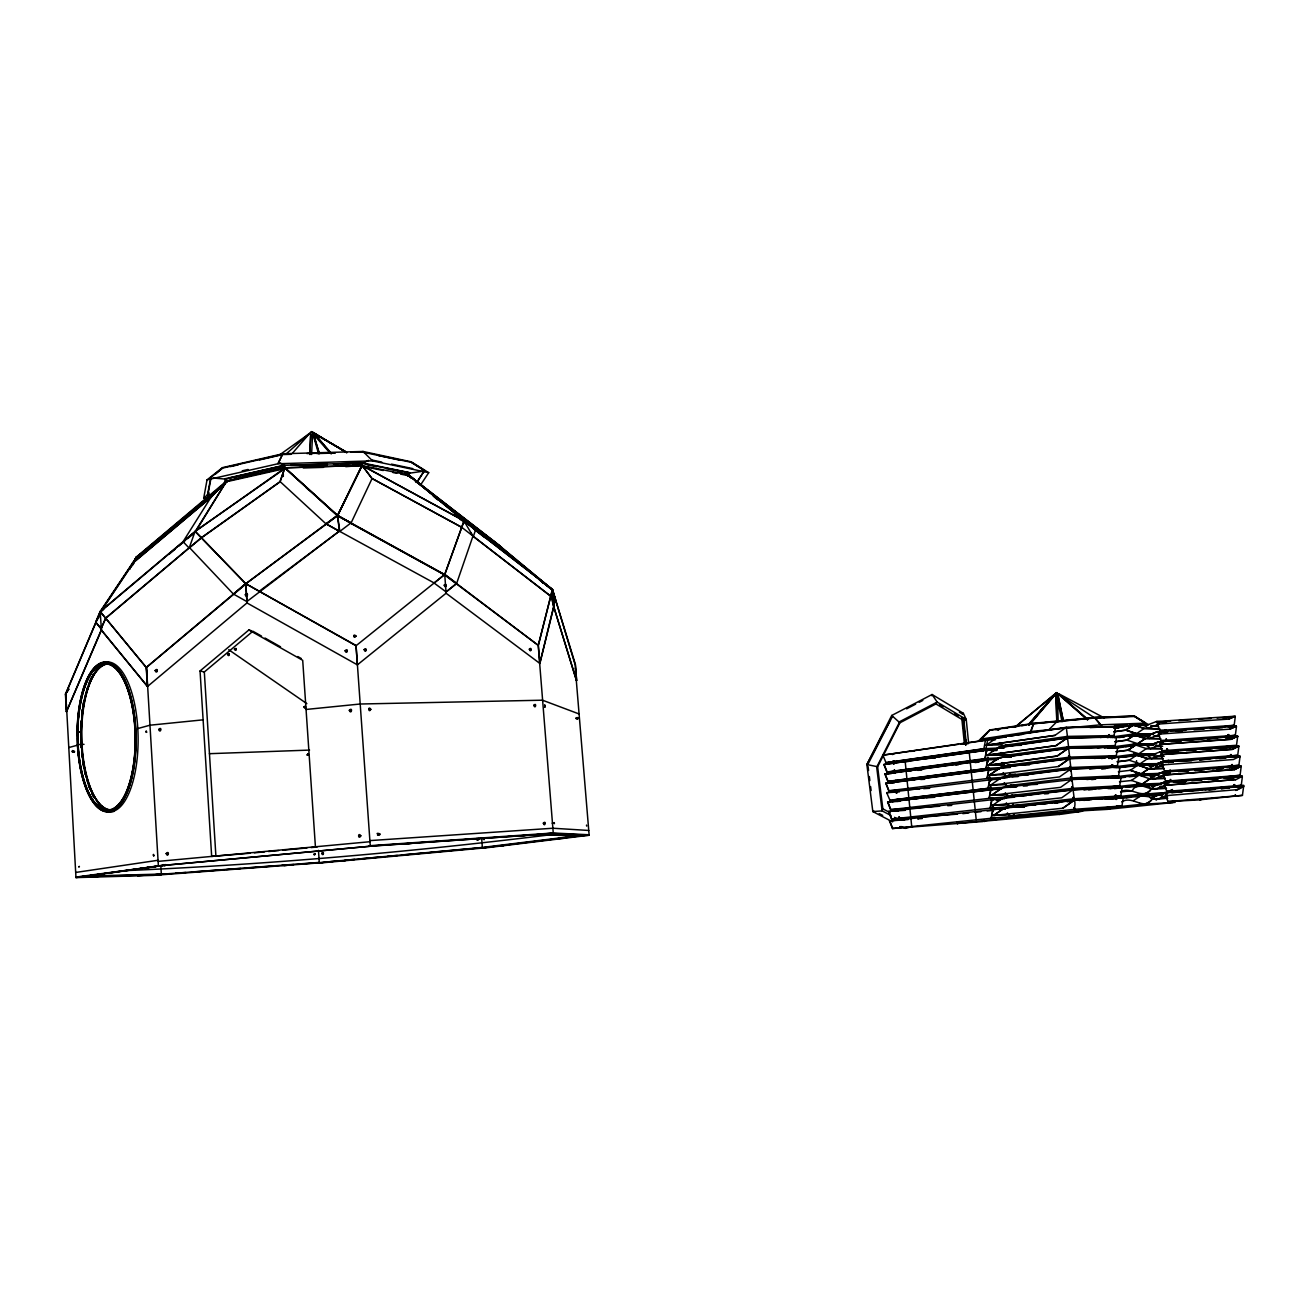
<?xml version="1.0" encoding="UTF-8"?>
<svg xmlns="http://www.w3.org/2000/svg" width="1309" height="1309" viewBox="0 0 1309 1309"><rect width="100%" height="100%" fill="white"/><g stroke="black" fill="none" stroke-linecap="round" stroke-linejoin="round"><path stroke-width="1.5" d="M189.085 548.029L201.488 537.819L280.077 481.843L284.969 467.82L337.46 515.501L351.074 522.978L372.034 478.619L362.02 465.431L285.018 467.804L361.955 465.415L337.477 515.942M363.068 451.949L350.894 452.276M101.268 625.964L101.497 630.005L66.432 711.801L101.235 630.022L147.524 686.489L246.992 602.925L245.765 583.569M529.834 649.329L530.832 650L530.21 648.92M259.231 591.259L339.555 530.979L246.845 601.584L233.378 594.024L189.609 547.735M1106.53 767.827L1136.474 764.096L1136.588 760.66M1159.463 723.975L1156.371 721.554L1235.221 716.203L1228.644 719.099L1159.463 723.975L1148.075 728.311L1145.064 725.873L1156.436 721.537L1166.548 721.913M1128.587 736.263L1150.038 736.067L1146.209 735.985L1149.237 738.489L1160.625 734.153L1157.516 731.682L1167.71 732.075L1157.516 731.666L1146.209 735.985L1157.581 731.666L1160.625 734.005L1229.822 729.146L1236.4 726.184L1229.822 729.146M1147.42 746.261L1158.743 741.81L1237.578 736.165L1231 739.372L1161.787 744.363L1150.398 748.683L1147.355 746.114L1158.678 741.81L1162.768 741.859M1159.905 751.955L1162.948 754.573L1232.194 749.435L1238.756 746.146L1159.872 751.955L1148.5 756.258M1239.934 756.307L1233.373 759.515L1164.11 764.783L1161.001 762.133L1173.191 762.165C1165.746 757.878 1131.614 773.881 1161.067 762.116L1239.934 756.307L1231.834 757.142M1170.377 772.408L1162.147 772.294L1241.128 766.174L1234.567 769.61L1165.288 775.026L1162.147 772.294C1134.265 783.715 1163.046 769.414 1170.279 772.114M1153.474 766.354L1149.662 766.403L1152.705 769.087L1164.126 764.636M309.791 454.239L310.708 433.819L309.938 454.567M311.607 454.518L312.556 434.081M368.991 709.134L369.809 710.018L369.433 708.954M1228.644 719.099L1235.205 716.35L1223.113 717.905M1231 739.372L1237.578 736.165L1227.482 737.638M1232.194 749.435L1238.756 746.146M586.497 825.079L586.694 826.11M1234.567 769.61L1241.128 766.321M1152.018 786.889L1163.374 782.618L1166.45 785.269L1235.761 779.559L1166.466 785.105L1154.98 789.409L1151.969 786.742L1163.308 782.471L1242.323 776.188L1224.046 778.25L1234.272 777.448M1233.323 787.314C1262.694 779.411 1219.039 798.425 1243.501 786.234L1164.519 792.665C1125.445 807.309 1179.147 785.809 1180.653 791.961M163.838 864.611L164.721 865.985L166.03 864.742M346.918 651.227L345.821 650.72L347.016 651.26M577.711 718.477C577.907 717.152 578.12 718.232 577.662 718.526M228.535 655.04L228.96 654.156L228.306 654.86M554.411 823.426C553.642 823.557 555.703 822.085 552.398 823.525M544.855 705.878L544.888 707.384L544.691 704.815L544.904 705.976M245.879 584.059L146.379 667.459L100.155 611.548L195.286 531.405L284.871 468.049L337.346 515.73L362.02 465.431M72.617 752.217C73.942 748.323 69.901 752.528 74.368 752.151M72.829 751.808L72.699 751.481M66.383 704.144L75.971 877.603L158.373 865.854L370.283 846.236L356.048 645.484L245.683 583.683L195.303 531.699L100.318 611.728L65.45 694.179L66.432 711.801L65.646 694.179L100.4 611.876L136.627 557.356L148.375 547.849M78.72 866.623C79.996 867.294 77.853 867.294 79.424 866.362M483.986 838.431L483.97 838.824M146.379 731.273C147.066 732.925 144.824 729.98 146.739 732.369M235.964 649.575L235.064 649.149L236.111 649.215M1210.301 728.573L1234.158 725.317L1235.271 716.808L1217.092 718.052M1221.412 737.131L1235.336 735.298L1236.449 726.79L1230.378 727.215M1225.502 737.638L1237.627 736.771L1236.514 745.279L1162.212 750.728L1159.479 744.085M1199.813 759.924L1237.709 755.277L1238.805 746.768L1220.61 748.11M1194.953 770.461L1238.887 765.29L1239.999 756.766L1233.929 757.224M1204.1 779.379L1240.065 775.304L1241.177 766.779L1229.036 767.728L1239.099 766.55M1233.258 786.218L1241.259 785.351L1242.356 776.81L1238.314 777.137M1165.272 794.939L1168.004 801.583L1198.373 799.946L1242.437 795.381L1243.55 786.84L1237.48 787.347M160.434 729.408C160.156 730.357 159.42 728.966 160.156 730.291M1113.943 731.813L1125.691 730.16L1133.398 724.957L1146.995 725.53L1133.332 724.957L1115.53 727.526M1150.055 735.445L1134.478 735.134L1126.82 740.207L1115.055 741.81M153.987 855.71C152.04 855.301 154.331 852.814 153.611 856.021M1113.877 731.682L1125.691 730.16L1133.332 724.957M1118.344 771.721L1130.24 770.297L1141.153 773.848L1148.795 768.792L1164.143 768.53M1125.691 730.16L1136.588 733.613L1125.707 730.046M1114.99 741.679L1126.771 740.06L1137.717 743.676L1145.408 738.44L1160.805 738.701L1145.359 738.587L1134.478 735.134L1114.663 737.736M1117.297 761.822L1129.094 760.333L1136.785 755.064L1154.293 755.031M1057.427 694.261L1058.163 721.635M1157.352 764.865L1137.865 765.111L1148.795 768.792L1164.192 768.383M1117.231 761.691L1129.029 760.202L1140.024 763.752M1119.473 781.751L1131.352 780.508L1139.026 775.206L1158.432 774.863L1138.994 775.173L1113.01 778.201M1028.694 724.875L1056.69 692.592L1087.566 719.95M1056.805 692.805L1087.615 719.606M1145.359 738.587L1137.717 743.676M1110.081 788.689L1140.172 785.285L1151.118 788.82L1166.417 788.378M1131.303 780.377L1142.282 784.075L1149.973 778.724L1165.321 778.299M1140.008 763.851L1147.698 758.566L1163.063 758.484M1120.602 791.798C1131.483 785.629 1142.822 800.993 1151.118 788.82L1166.45 788.231M539.324 579.871L552.382 589.819L553.756 606.885L539.881 663.467L446.107 593.255L444.716 574.422L434.097 583.029L446.124 591.946L456.628 583.454L446.124 591.946M1148.795 768.792L1137.897 765.143L1115.939 767.679M1121.715 801.861C1132.678 794.923 1143.87 811.416 1152.231 798.965L1167.595 798.163M1142.282 784.075L1149.957 778.757L1165.272 778.446M1105.058 799.079C1105.794 798.31 1174.042 790.341 1144.573 804.348M1165.501 733.007L1166.008 729.718M1169.673 773.39L1170.181 770.085M1171.899 792.829L1172.406 789.523M1007.423 812.889L1009.223 816.112L1056.298 812.856L1121.944 806L1123.367 797.394L1074.313 800.421L1004.707 807.898L993.547 815.474L1004.625 807.784L1074.28 800.094L1123.351 797.246L1074.296 800.257L1004.608 807.784L1012.25 807.391M1100.264 737.491L1114.074 735.56L1115.497 727.019M1097.417 747.979L1115.186 745.59L1116.626 737.049L1067.506 737.981L998.374 747.766L1004.33 747.619L998.26 747.504L987.231 755.162L1009.337 754.639M1094.553 758.451L1116.315 755.637L1117.739 747.079L1068.635 748.355L999.405 757.633L988.279 765.176L1004.379 764.734M1089.71 769.136L1117.444 765.683L1118.868 757.126M1098.742 778.119L1118.557 775.746L1119.997 767.172M1083.967 789.916L1119.686 785.825L1121.109 777.235M1079.091 800.47L1120.815 795.905L1122.206 787.004L1073.151 789.654L1003.561 797.705L992.5 805.395L1008.584 804.528M207.722 498.942L203.697 498.254L207.035 479.863L222.432 467.64L282.793 453.765L363.035 451.458L372.558 460.883L428.714 472.68L421.023 484.265M985.497 740.109L882.953 755.146L885.948 762.623L983.877 748.683L985.497 740.109L995.576 739.683M211.469 495.277L207.444 495.227L210.831 477.376L222.465 468.131L282.826 454.256L290.86 454.059M207.673 495.718L211.06 477.9M311.657 432.281L346.329 451.949M987.248 778.364L988.868 769.807L885.751 783.273L888.746 790.8L919.622 788.902M989.915 779.739L988.295 788.296L889.678 800.224L922.567 798.065M1001.5 789L990.684 789.687L989.064 798.228L1026.354 795.725M989.326 798.212L990.946 789.671M990.373 808.16L991.993 799.619M991.404 818.109L993.04 809.567M361.808 466.904L362.577 462.928L409.782 472.713L408.064 476.378M1030.101 724.204L1056.936 692.657M931.828 695.733L932.073 694.506L963.359 713.307L966.222 719.426L968.595 742.857M224.068 484.445L225.361 478.669L284.282 465.333L362.577 462.928M225.033 484.445L225.884 480.616M314.258 854.744C315.927 853.337 313.244 854.777 315.158 854.27M308.008 754.049C307.55 756.487 309.268 752.708 307.026 755.031M308.073 755.048L307.271 754.917M346.705 452.75L312.164 431.741M539.799 663.45L553.56 606.901L552.938 599.309M555.409 599.129L553.592 605.74L555.409 599.129L552.463 589.623L494.867 542.319L489.533 539.472M575.273 664.007L576.631 680.533L575.306 664.088L552.431 589.525L463.975 520.933L408.637 475.167L495.047 541.991L552.431 589.525L538.228 645.452L553.298 833.522L589.148 835.257L575.289 668.195M539.881 663.467L538.343 645.419L552.414 589.508L456.448 515.321M554.247 822.576L554.329 823.623M576.222 717.839C578.349 716.661 578.431 719.508 576.304 718.788M577.973 718.625L577.711 718.052M377.532 833.948L378.759 835.027L378.383 833.948M1159.676 728.818L1144.23 728.54L1133.365 724.99L1115.579 727.657M1137.93 765.111L1157.303 765.012M1139.059 775.173L1149.924 778.871M1143.428 794.203C1163.996 787.707 1135.476 780.884 1132.481 790.62L1120.651 791.929M304.49 706.876L305.406 706.991L304.621 707.433M165.294 864.562L164.459 865.151L165.441 864.644M166.881 853.501L167.519 854.482L167.601 853.353M337.575 515.73L362.282 465.431L463.975 520.933L472.958 536.15L456.661 583.356L444.831 574.422L356.015 645.762L245.617 583.585L233.46 594.057M351.074 522.978L337.477 515.37L326.023 523.764L339.751 531.47L351.09 522.847M461.782 527.347L372.28 478.636L461.701 527.298L550.631 596.2L553.789 605.723M227.046 481.532L136.48 557.209L100.106 611.565L95.672 622.151L101.071 628.778L105.751 618.257L201.341 537.704L280.011 481.663L284.707 467.853L226.735 480.91L195.434 531.814M282.548 475.02L283.431 474.496M348.178 521.833L444.553 574.913L538.343 645.419L444.684 574.553L464.041 520.769L408.719 474.987L362.2 465.628L464.106 520.786L444.7 574.782L337.477 515.811L245.667 583.912M1090.07 727.608L1148.566 724.695L1134.559 716.105L1094.799 717.414L1033.619 723.288L1029.938 733.351M981.488 739.012L1030.985 731.469L1033.668 723.73L1094.831 717.807L1134.592 716.498L1145.211 722.977L1134.625 716.498M882.855 808.864L882.119 810.893L872.825 811.564L866.869 764.538L891.724 715.467L932.073 694.506L937.179 702.066L966.222 719.426L963.98 720.67L935.951 703.931L899.888 722.813L877.635 766.747L882.855 808.864L890.087 812.66M444.684 574.553L337.46 515.501L245.765 583.716L146.297 667.443L147.312 686.489M101.071 628.778L105.604 618.143L189.298 547.653L195.139 531.241L285.002 468.475M129.607 569.039L136.365 557.045L226.588 480.976M129.804 569.137L132.062 563.835L211.191 497.125L226.833 481.074L284.658 467.853M133.322 564.13L136.381 557.029L134.942 561.185M408.719 474.987L475.691 529.785L408.752 475.003M372.558 460.883L277.999 463.746L282.793 453.765L277.999 463.746L207.035 479.863M987.019 733.285L981.455 738.783L989.686 730.373L1033.652 723.681L1094.864 718.036L1058.392 694.114M1094.864 718.036L1100.345 724.842L1145.097 723.173M877.635 766.747L866.869 764.538L889.515 721.668M892.46 716.432L867.818 764.489M132.111 565.603L136.447 557.258L141.487 553.74M132.307 565.668L136.365 557.061L143.057 552.349M307.713 754.998C308.319 752.888 306.47 755.522 308.499 754.344M424.492 470.52L417.031 482.268M146.248 732.353L146.183 731.256M314.144 433.148L346.803 452.587M407.655 476.116L409.782 472.713M226.735 480.91L195.286 531.405L183.08 541.681L211.174 496.913L226.702 480.927M314.078 433.426L331.226 453.83M312.295 431.823L318.545 453.65M68.902 689.188L65.45 694.195L68.706 689.09M415.853 481.614L416.818 482.35L424.525 470.536L411.321 462.306L362.937 452.21M935.951 703.931L937.179 702.066L899.774 721.619L876.686 767.205L882.119 810.893L890.938 815.491M96.784 620.384L98.993 617.063M131.227 566.143L100.597 611.957L103.722 609.339M133.502 562.739L136.905 557.65M378.039 834.16C374.063 832.262 385.141 834.242 377.532 835.126M424.525 470.536L411.157 462.273M516.499 560.432L495.031 542.024L489.713 539.112M400.652 474.103L408.392 475.691L411.582 478.161L408.752 475.232L502.181 547.898L414.871 480.599M465.022 522.258C464.613 521.882 464.597 522.291 465.3 522.88M464.793 522.127L465.906 523.011L464.76 522.471M475.56 529.916L473.433 536.363M492.331 541.37L491.513 540.339L492.789 541.353M494.933 542.417L489.615 539.259M542.957 583.11L542.564 582.8M292.267 453.454L309.464 433.541L280.044 454.583M1028.645 724.188L1055.087 694.032L1028.874 724.466M873.659 810.664L872.825 811.564L892.607 821.856M962.557 714.174L963.359 713.307M1048.754 729.768L1056.919 721.684L1062.941 721.472M476.967 838.333C474.872 840.689 480.19 840.869 478.292 838.382M203.697 498.254L209.309 493.035M286.835 453.307L311.526 431.561M146.232 549.78L227.112 481.597M131.914 563.688L211.322 497.06M169.106 554.247L175.341 548.995M178.449 546.377L184.684 541.124M187.792 538.506L192.456 534.563M250.314 853.206L211.665 856.43L200.048 670.961L248.89 629.956L251.557 630.807M215.92 856.397L204.319 671.992L252.899 631.233L261.522 636.092M1014.999 727.068L1056.772 692.641M1015.097 727.264L1056.396 692.739M246.91 602.893L357.39 664.857L446.091 593.222M544.38 822.952L544.2 824.065L544.789 823.197M215.38 474.153L222.399 468.164M314.864 854.662L313.882 854.548M156.916 670.977C156.622 669.046 155.28 671.992 157.064 670.503M350.141 710.329C350.73 710.852 351.27 710.231 350.19 710.885M322.848 854.008L322.979 853.059L322.603 853.844M359.893 835.567C358.715 836.287 359.991 836.124 359.533 835.338M477.687 839.707L477.965 838.987M1074.231 800.126L1062.859 808.226L1074.296 800.257C1076.603 805.264 1072.186 811.629 1075.393 809.224L1121.944 806M1114.074 735.56L1067.44 736.394L1066.279 727.329L1054.956 735.38L986.184 745.148L997.229 737.491L1066.344 727.297L1115.481 726.871L1066.377 727.608L997.294 737.605L1003.25 737.343M1117.722 746.915L1068.537 748.077L1057.116 755.997L988.295 765.176L999.405 757.633L1068.602 748.028L1117.706 746.768L1107.61 748.126M1118.851 756.962L1069.78 758.745L1000.469 767.663L989.342 775.223L1000.387 767.549L1069.731 758.418L1118.835 756.815L1108.723 758.107M1070.893 768.988L1059.456 776.924L990.389 785.269L1001.45 777.595L1070.877 768.825L1119.964 767.025L1113.877 767.614M1116.61 736.885L1067.489 737.818L1056.003 745.623L987.248 755.146L1056.003 745.623L1067.489 737.818L1116.593 736.738L1110.539 737.572M1007.537 794.563L991.437 795.332L1002.514 787.642L1072.038 779.559L1121.093 777.088L1110.948 778.135M988.377 765.29L1057.197 756.127L1068.602 748.028M1069.682 758.451L1058.326 766.518L1069.748 758.582M1016.471 786.905L1002.563 787.609L991.453 795.316L1060.585 787.347L1071.956 779.264L1121.077 776.924M1008.503 804.413L992.5 805.395L1061.714 797.786L1073.085 789.687L1074.231 798.719L1120.815 795.905M1148.811 768.678L1141.153 773.848L1130.158 770.281M1130.223 770.412L1137.865 765.111M1136.588 733.613L1144.246 728.426L1159.627 728.966M574.962 664.203L552.431 589.525M917.74 818.959L922.878 816.096M906.63 708.84L915.629 704.16M919.229 702.279L922.829 700.413M1235.761 779.722L1242.306 776.352M357.39 464.073L361.415 463.942L368.533 460.343M988.573 758.582L986.708 758.745L988.606 758.566M283.055 474.414L283.382 476.247M1156.191 799.783L1153.114 796.919L1156.191 799.783L1167.628 795.512L1236.956 789.671M318.349 862.729L482.367 847.43L578.153 835.682L589.148 835.257L488.486 847.545L318.382 863.171L326.448 861.993M318.382 863.171L319.314 862.876L318.463 850.375M990.848 779.984L989.489 780.099L990.815 779.968M434.212 582.996L326.088 523.944L280.339 481.81M283.349 475.232L282.4 475.396M110.087 811.367L112.558 810.909A74.989 29.42 89 0 0 135.792 730.291A74.989 29.42 89 0 0 105.113 661.978A74.989 29.42 89 0 0 77.133 732.009L77.411 744.706A74.678 29.305 89 0 0 107.436 811.613L112.541 810.582A74.678 29.305 89 0 0 135.661 730.307A74.678 29.305 89 0 0 105.113 662.305A74.678 29.305 89 0 0 77.247 732.026L77.542 744.674A74.989 29.42 89 0 0 107.453 811.94L113.883 811.482M892.427 754.491L893.654 754.164L891.854 754.328M1005.623 745.41L1007.554 745.23L1005.705 745.426M989.8 788.378L991.437 788.198M356.032 645.615L357.39 664.857M1065.117 728.262L1066.606 728.099L1065.461 728.213M1226.042 718.003L1226.713 717.921M991.895 789.867L990.946 789.932M1132.22 734.169L1131.729 734.464M893.294 761.822L894.292 761.936M1131.81 736.378L1132.481 736.296M894.309 763.523C891.053 764.063 895.683 763.327 893.654 763.572M893.982 763.802L893.622 763.851M68.788 747.57L77.656 745.132M137.789 728.557L149.962 725.202L203.108 719.835M1066.933 736.722L1066.295 736.82M1226.926 726.07L1227.744 725.742M1132.71 744.445L1133.447 744.134M894.08 770.15L894.112 771.443C895.863 770.821 893.131 772.686 894.685 770.085M912.095 826.568L905.19 828.401L901.59 826.535M986.97 748.552L985.71 748.912L987.035 748.781M990.831 798.261L992.631 798.097M986.43 750.515L987.755 750.384L986.446 750.744M1007.734 765.454L1008.961 765.111M1229.675 737.589L1228.873 737.605M1067.948 746.85L1066.671 747.21L1067.735 747.079M1108.641 734.676C1111.914 736.705 1107.152 735.92 1109.247 735.985M1109.001 735.773L1109.263 734.611L1108.788 736.051M1007.815 765.47L1009.664 765.274M1228.791 734.578C1227.531 737.621 1229.773 735.02 1228.3 735.789M992.893 799.766L991.011 799.946L992.926 799.766M1068.275 749.059L1066.933 748.928L1067.817 749.092M987.248 758.713L987.984 757.273M895.732 780.54L894.505 780.868M894.636 780.884L896.305 780.704L895.421 780.557M1134.445 753.002C1135.999 755.031 1132.318 755.195 1134.167 753.019M889.515 771.868L988.066 758.615M987.395 758.68L987.788 757.306L987.771 758.664M987.608 761.707C989.031 759.564 986.659 759.727 988.23 761.658M1068.897 755.997C1068.406 759.253 1069.355 756.766 1068.488 756.046M1110.866 747.701L1109.574 747.832L1110.768 747.946M1164.045 721.897L1164.945 721.783L1163.325 721.897M1229.74 747.684L1230.329 747.619M230.384 466.609L238.156 464.826M259.526 459.917L282.842 454.567L290.86 454.321M891.985 754.344L893.065 754.197M242.23 470.815L248.072 469.473M988.802 768.53L989.604 768.448M896.681 790.145L895.471 790.276L897.14 790.129M1134.968 764.44L1135.574 764.374M228.257 478.276L284.593 465.235M229.026 478.292L284.871 465.677L279.242 462.388M235.555 476.983L243.474 475.2M247.45 474.3L285.084 465.791M243.016 475.642L255.337 472.974M247.466 474.807L251.443 473.907M229.042 481.172L285.035 468.557M988.737 770.232C991.158 769.937 986.97 770.412 988.868 770.15M1112.568 757.682L1110.687 757.878L1112.568 757.682M989.195 770.183L989.146 770.396M897.107 791.7L895.585 791.863L897.401 791.7M1111.799 756.046C1110.785 755.915 1111.374 756.193 1111.488 756.046M1135.247 766.125L1135.819 766.076M1164.863 731.976C1166.057 731.96 1164.339 732.14 1165.255 731.944M1069.518 767.843L1070.026 766.354C1068.684 767.467 1070.467 767.827 1069.993 767.778M992.058 809.846L992.991 809.78L992.173 809.846M1114.744 726.331L1118.246 725.841L1114.254 726.135M1112.143 759.105L1111.161 757.813L1112.061 757.731M1230.902 754.557C1230.018 756.553 1231.605 756.978 1231.147 754.557M535.054 705.453L535.283 705.338M1070.664 770.919C1068.684 768.678 1070.026 769.937 1070.729 769.463M534.481 705.944L534.89 705.076L534.563 705.878M989.948 777.022C989.735 776.221 988.148 779.33 990.079 778.135M1165.943 740.403C1165.664 736.738 1167.383 741.892 1165.501 740.452M1166.45 740.092L1166.564 740.321M990.095 778.364L989.26 778.446L990.209 778.331M1136.703 773.03C1136.032 772.163 1135.934 775.419 1136.605 774.421M990.242 780.033C988.311 780.475 990.193 779.231 990.406 781.375M1136.228 774.453L1136.032 773.079M897.598 799.57L896.37 799.684L897.941 799.554M897.794 801.37L898.301 801.092M897.499 801.386L896.55 801.255L898.089 801.141M1126.607 725.497L1125.642 725.726L1126.869 725.562M1228.317 735.985L1228.153 734.627M1071.302 776.712C1069.077 779.706 1073.511 777.808 1070.615 776.924M1114.826 728.589L1118.295 727.902M895.061 772.948L895.291 772.948M1167.693 750.433L1166.254 750.564L1167.612 750.204M1072.055 779.82L1071.793 781.293M1232.702 767.827L1231.687 767.728M1067.162 738.734L1065.739 738.636L1067.113 738.44M990.357 788.1L892.313 800.044M990.995 786.905C989.146 789.131 992.418 787.936 989.931 788.378M1194.773 750.188L1193.595 750.515L1194.986 750.384M1113.174 776.237L1114.63 776.09L1113.403 776.221M1007.685 755.113C1008.225 755.391 1006.752 755.473 1008.012 755.08M1229.56 745.737L1230.722 745.868L1229.576 745.983M1008.306 756.978L1007.374 757.06M897.958 808.815L898.563 808.978M1113.354 777.939L1114.81 777.791L1113.435 777.939M1137.226 784.484C1138.879 783.764 1136.474 785.94 1137.161 783.109M1167.972 760.414L1168.659 760.333M898.17 810.827L898.514 810.795M988.279 767.205L988.393 768.318M1168.757 762.525C1170.541 761.887 1166.499 762.362 1168.872 762.525M1072.055 788.574L1072.284 787.085C1075.213 789.425 1069.142 788.394 1072.807 788.46M1110.523 745.786L1109.378 746.146L1110.605 745.983M1008.781 765.372L1008.225 765.421M1008.895 767.303L1007.979 767.139L1009.272 767.041M991.404 797.983L992.467 798.13M991.682 798.195L990.962 798.261M896.06 791.814L896.534 793.074M896.894 791.749L896.878 793.041M1114.286 786.3L1115.039 786.005M1068.259 748.83L1068.16 748.846M991.617 800.11L991.747 799.864M1169.133 770.543L1170.541 770.641L1169.166 770.788M1114.483 788.018L1115.235 788.165M997.883 729.702L999.012 729.702L997.311 729.768M1005.492 737.262L1005.95 737.196M1166.679 749.141L1166.843 750.515L1166.826 749.108M1170.197 772.408L1168.773 772.555L1169.673 772.441M1169.379 772.719L1169.362 772.49M1139.01 794.465L1137.783 794.579L1138.748 794.514M1010.123 775.141L1010.335 775.321M1009.975 775.157L1009.861 774.012M900.019 818.354L898.252 818.518L900.052 818.354M1196.377 769.921L1197.751 770.019L1196.622 769.888M1070.173 767.761L1070.304 767.532M1230.525 754.769L1230.525 755.98M899.414 820.007L900.183 819.958M899.627 819.99L899.741 819.99M1056.919 802.826L1055.038 802.99L1056.919 802.826M1138.535 796.232C1139.599 795.839 1138.372 796.674 1139.043 796.167M1068.553 757.486L1068.946 757.453M1232.685 765.88L1232.129 765.732M1232.456 765.683L1232.325 764.554M1006.179 745.132L1006.408 745.083M1112.797 765.863L1111.619 766.223L1113.141 766.043M1170.573 780.9C1171.097 778.593 1170.311 782.307 1170.786 780.884M956.339 814.247L957.452 814.149L891.544 819.074L888.549 811.498L994.382 799.455M993.056 806.704C992.876 809.257 991.371 807.768 993.662 808.013M1010.45 785.498L1011.792 785.367L1010.384 785.498M1116.201 796.314L1115.873 794.972C1117.281 797.476 1114.859 795.954 1115.972 796.33M1071.302 777.906L1070.746 776.761M992.876 809.78L992.876 811.122M1078.534 810.713L1078.763 810.696M1197.784 779.951C1197.555 780.262 1198.668 779.477 1197.997 779.968M1115.595 798.097C1118.639 798.326 1113.828 797.001 1115.988 799.455L1115.841 798.081M995.789 729.637L999.781 729.048M1003.758 728.442L1007.75 727.837M1011.742 727.231L1017.731 726.331M1021.707 725.726L1025.7 725.121M1029.692 724.515L1033.554 723.73M1233.34 775.975L1233.078 775.992M1233.176 777.677L1233.553 777.89M75.693 872.449L158.045 860.275M1133.97 754.442L1133.774 753.051M900.167 827.648L899.201 827.942L900.199 827.844M900.314 826.552L899.692 827.893L900.052 826.568M1108.887 807.849L1109.688 809.077L1107.839 809.24M1140.106 804.511C1139.354 805.428 1139.861 802.81 1140.286 804.495M1006.245 736.836L978.559 740.894L989.735 729.947L1033.521 723.353M1010.188 736.247L1014.148 735.674M1018.091 735.085L1022.034 734.513M958.352 744.314L882.953 755.146M986.282 745.263L1054.956 735.38M1010.646 787.429L1011.202 787.151M1011.481 795.332L1012.855 795.43L1011.448 795.561M1231.376 767.728L1232.751 767.614M1073.904 807.931L1074.951 809.273L1074.149 807.915M1235.483 796.036L1235.238 794.678C1236.907 797.525 1234.305 795.25 1236.089 795.97M1113.648 728.246L1117.591 727.689M1121.535 727.117L1127.458 726.266M378.154 834.667L379.005 834.618M999.994 742.563L1001.794 745.754L1067.44 736.394M90.436 875.77L104.295 873.807M108.254 873.234L122.113 871.27M126.073 870.698L132.013 869.863M135.972 869.291L149.831 867.327M153.791 866.754L159.731 865.92M163.69 865.347L167.65 864.791L75.971 877.603L153.235 875.394L319.314 862.876M888.058 762.509L986.004 748.584L987.624 740.027L960.364 744.019L968.3 743.676M989.899 778.151L888.746 790.8M1012.855 797.165L1011.17 797.296L1012.691 797.181M1171.473 789.671C1170.851 792.076 1173.289 791.585 1171.964 789.638L1172.03 791.012M1172.275 790.996L1171.784 790.816M1056.625 812.529L1057.983 812.627L1057.165 812.709M1169.166 802.679C1167.923 802.613 1169.575 804.201 1169.117 801.566M1067.489 737.818L998.276 747.504L1004.298 747.324M883.886 764.521L986.79 749.992L985.186 758.566L886.88 771.999L883.886 764.521L989.195 749.877M993.466 817.814L994.824 817.912L993.187 818.076M957.092 823.459L957.746 823.197M1056.968 813.134L957.108 823.476L957.959 823.394M994.251 817.961L892.493 828.515L889.482 820.923L995.429 809.404M1107.218 737.621L1133.79 733.973L1153.442 734.398M1112.585 737.605L1116.626 737.049M1170.099 779.542L1170.311 780.917M983.664 820.17L983.664 820.17C985.464 823.001 982.895 820.596 984.024 820.138M1234.191 785.793C1235.565 785.351 1233.438 787.527 1234.682 784.582M1116.528 806.491L1118.001 806.344L1116.61 806.246M1118.704 737.621L1124.627 736.803M1001.058 752.577L1002.841 755.768L1068.569 746.752L1115.186 745.59M1005.623 808.651L992.762 809.584L991.142 818.125L1082.527 811.187L1061.795 814.182L984.319 821.152M1052.485 813.543C1049.851 814.133 1053.712 813.216 1051.732 812.267M884.819 773.897L987.837 759.891L986.217 768.465L887.813 781.391L884.819 773.897L891.478 773.537M1228.3 727.264L1236.367 726.168L1230.345 727.149M887.453 773.75L988.213 760.054M1194.266 750.45L1194.79 750.401M1071.875 787.134L1072.431 788.509M1197.735 779.755L1197.62 779.771M1052.289 813.56L1051.961 812.251M1164.732 730.062L1165.91 730.177L1164.781 730.291M1104.338 748.044L1134.919 743.987L1152.591 744.167M313.849 854.106L315.289 853.959M1109.672 748.159L1117.739 747.079M1111.816 748.192L1135.59 745.017L1153.164 745.181M1012.642 805.395L1013.199 805.346M1113.844 748.061L1135.607 745.165L1153.131 745.328M1115.857 748.11L1121.797 747.324M1125.756 746.784L1133.676 745.737M180.986 873.332L185.191 872.776M405.97 844.141L412.008 843.34M1002.121 762.591L1003.905 765.798L1069.698 757.126L1116.315 755.637M1207.471 738.963L1217.435 737.654M1078.141 811.613L1078.747 811.547M890.447 781.244L988.606 768.334M1116.119 751.677L1127.9 750.122L1135.656 745.017L1146.504 748.633L1161.885 748.732M1116.168 751.808L1127.949 750.27L1138.863 753.771L1146.553 748.486L1161.934 748.584M1225.437 737.752L1237.561 736.149M1231.573 737.572L1237.627 736.771M888.386 783.126L991.273 769.676M1071.646 779.886L1071.547 781.326M1056.183 802.662L1056.003 802.695M1173.306 800.944L1172.553 801.255M1173.502 801.157L1172.684 801.255M1101.442 758.451L1105.434 757.927M1111.406 757.158L1136.048 754L1155.683 754M1108.756 758.418L1136.736 755.048L1154.243 755.178M1110.997 758.516L1114.957 758.009M1118.917 757.502L1136.752 755.211L1147.698 758.566L1163.014 758.631M1107.987 809.24L1109.198 809.109M1122.909 757.289L1136.785 755.522L1154.276 755.473M989.424 775.337L1058.326 766.518M284.069 865.707L288.504 865.151M519.149 836.255L525.449 835.453M1204.64 749.337L1230.542 746.048M1013.346 805.559C1010.777 805.575 1014.115 806.229 1013.051 804.201L1012.511 805.64L1012.659 804.233M1199.797 799.504L1201.171 799.603L1200.288 799.684M1200.598 799.652L1199.731 799.734L1200.566 799.439M1003.169 772.637L1004.968 775.844L1070.827 767.499L1117.444 765.683M1222.573 748.192L1230.673 747.324M1234.698 746.654L1238.739 746.146M1119.964 767.025L1070.909 769.136L1001.549 777.873L1007.505 777.595M551.858 834.602C410.715 851.995 268.738 864.464 126.662 870.583M889.94 800.208L886.684 792.681L992.304 779.591M1072.595 788.493L1072.186 788.28M1073.56 797.476C1071.498 799.963 1075.098 799.292 1073.413 797.476M1235.238 796.052L1235.794 796.003M1228.742 735.985L1228.546 734.594M1101.736 769.119L1105.794 768.612M1118.05 767.712L1137.914 765.569M1232.08 764.571C1232.947 767.041 1230.509 765.65 1232.162 765.929M481.728 839.331L482.399 847.888L589.115 834.782L553.265 832.999L370.251 845.679M1219.693 758.615L1225.78 758.026M1235.941 757.256L1239.999 756.766M1004.232 782.684L1006.032 785.891L1071.973 777.89L1118.557 775.746M939.649 806.246L890.611 809.649L887.617 802.073L990.684 789.687M993.351 789.523L887.878 802.057L890.873 809.633M1086.846 779.542L1094.766 778.593M1091.641 779.624L1095.649 779.15M1103.634 778.201L1138.306 774.077L1159.872 773.603M1117.215 778.217L1125.151 777.284M1129.127 776.81L1137.063 775.861M993.04 807.849L891.544 819.074M1059.537 814.345C1060.503 813.871 1057.999 815.491 1059.554 813.085M1150.333 775.697L1158.35 774.748M1216.797 769.021L1222.868 768.301M1226.926 767.827L1241.096 766.174M1218.843 768.923L1222.901 768.448M1233.078 767.728L1239.148 767.025M1072.758 797.541L1073.511 798.883L1073.02 797.508M1014.099 815.687C1012.561 815.327 1015.326 816.734 1014.033 814.296M1074.918 809.273L1074.558 807.866L1074.607 809.06M1005.296 792.747L1007.096 795.954L1073.102 788.296L1119.686 785.825M890.611 809.649L991.731 798.065M1108.019 788.623L1122.222 787.151L1073.184 789.981L1003.561 797.705L1013.559 797.099M405.806 473.171L407.459 472.974M424.378 471.06L407.492 473.465M894.014 762.018C891.151 762.051 894.783 762.574 893.752 760.709M990.537 788.296L990.357 786.954M996.231 800.503L1000.289 800.044M1088.728 789.916L1092.737 789.458M1098.726 788.771L1139.435 784.14L1169.101 783.044M1114.352 788.64L1122.304 787.74M1126.28 787.282L1155.7 785.171M1173.011 802.548L1107.316 809.371L1074.853 811.253L1141.71 804.282L1175.204 802.368M1145.391 785.989L1155.438 784.86M1200.091 779.837L1165.681 781.211L1162.948 774.568M1211.872 779.608L1217.975 779.084M1230.198 778.168L1234.256 777.726M1136.441 773.21L1136.376 774.437M1006.359 802.81L1008.159 806.033L1074.231 798.719M1055.25 803.088L1059.226 802.646M1067.162 801.779L1071.138 801.337M962.802 813.642L968.873 812.971M974.96 812.316L981.03 811.645M987.101 810.991L993.171 810.32M999.242 809.666L1005.312 808.995M1083.803 800.404L1091.821 799.521M1095.813 799.079L1140.581 794.203L1166.024 793.074M1107.136 799.161L1162.654 794.367M1109.492 799.243L1117.444 798.375M1123.417 797.737L1131.369 796.87M1135.361 796.445L1145.195 795.61M1126.378 797.77L1130.403 797.328M1138.437 796.461L1144.475 795.807M1150.513 795.152L1162.572 793.859M1229.249 786.644L1197.228 790.112L1166.843 791.389L1164.11 784.745M989.948 778.397L989.457 777.088M1234.043 784.647L1234.812 785.727M1208.976 789.949L1215.079 789.442M1221.15 788.64L1229.282 787.92M1239.492 787.282L1243.55 786.84M1007.635 814.64L993.564 815.474L1062.859 808.226M550.827 596.184L472.827 536.117L470.831 532.796M553.789 606.901L576.484 680.533L553.789 606.901L552.382 589.819M319.281 862.418L155.231 874.707L169.516 873.708M544.708 833.898L551.547 833.178M899.365 817.111L899.414 818.42L898.759 817.176M1009.223 816.112L1075.458 809.224M1009.844 775.419L1008.797 775.501L1009.763 775.173M160.827 865.756L161.351 874.543L153.202 874.919M368.745 846.17L553.298 833.522L370.283 846.236L158.373 865.854L146.526 667.574M1231.54 764.636L1232.276 765.945M1059.57 814.133L1059.21 813.118M306.061 709.462L360.155 704.013L542.499 700.2L579.085 713.961M1013.493 814.345L1013.641 815.72L1013.722 814.313M1117.199 806.426L1117.411 806.409M1057.623 812.676L1056.658 812.742M984.041 821.398L983.763 820.17L984.581 821.348M576.173 718.036L577.891 717.659M576.205 718.526L578.022 718.412M1167.153 750.466L1167.481 749.059M956.977 814.198L956.486 814.247M1078.174 810.958L1079.581 810.827M1169.379 802.892L1168.381 801.648M1109.034 809.142L1108.265 807.915M552.349 823.001L554.345 822.837M158.111 861.387L369.956 841.72M254.355 852.83L264.483 851.897M268.525 851.521L278.637 850.588M282.679 850.212L306.96 847.954M311.018 847.577L317.089 847.005M89.388 877.21L99.844 876.245M550.713 834.946L561.676 833.931M137.658 875.836L147.557 874.919M573.489 835.96L583.83 835.011M330.506 861.617L340.618 860.684M344.676 860.308L354.804 859.375M358.846 859.015L368.974 858.082M373.032 857.706L383.144 856.773M387.202 856.397L397.331 855.464M403.401 854.908L411.501 854.172M415.558 853.795L425.67 852.863M429.728 852.503L454.027 850.261M458.085 849.885L468.197 848.952M472.254 848.592L482.383 847.659M1069.715 769.594L1070.517 770.919M1078.485 810.958L1078.698 811.335M987.837 760.3L987.87 761.691M1234.649 785.956L1233.896 784.664M957.304 823.476L957.304 822.199M1136.474 764.096L1160.723 763.769M1115.35 795.005L1115.743 796.379L1115.612 794.972M1008.208 756.995L1007.374 757.077L1011.317 757.109M1137.717 784.435L1137.832 783.044M1168.004 801.583L1242.437 795.381M84.889 876.343L75.955 877.079L167.65 864.791M581.801 835.387L589.115 834.782M1243.501 786.382L1164.47 792.681L1167.563 795.381M1172.684 792.632L1182.812 791.798M1188.883 791.307L1199.011 790.472M1205.082 789.981L1213.181 789.327M1221.281 788.656L1229.38 788.002M1167.481 782.766L1163.423 783.093L1167.464 782.962M1175.564 782.127L1185.692 781.326M1191.763 780.835L1201.875 780.033M1207.962 779.542L1218.074 778.74M1166.843 791.389L1241.259 785.351M988.197 768.596L988.442 767.205M1234.567 769.463L1165.288 774.863L1153.867 779.313L1150.807 776.564L1154.636 776.466M1165.681 781.211L1240.065 775.304M1161.787 764.391L1164.519 771.034L1238.887 765.29M1170.361 772.277L1162.261 772.915L1170.344 772.735M1178.46 771.656L1188.572 770.87M1194.642 770.396L1204.755 769.61M1212.854 768.988L1220.937 768.35M892.493 828.515L983.026 821.528M1166.303 738.947L1166.221 740.338M1160.625 754.229L1163.357 760.873L1237.709 755.277M1161.001 762.116L1239.95 756.16M1165.157 762.427L1173.24 761.822M1181.34 761.2L1191.452 760.447M1199.535 759.825L1209.647 759.056M1215.717 758.598L1225.829 757.846M1171.49 791.078L1171.326 789.687M1115.186 727.804L1119.424 727.379M1115.203 728.017L1119.228 727.722M1238.756 746.31L1159.889 752.102L1178.084 752.004M1168.037 751.971L1178.149 751.235M1186.232 750.63L1196.344 749.893M1202.415 749.452L1212.527 748.699M1232.194 749.288L1162.948 754.409L1151.495 758.745L1148.517 756.258M175.635 873.267L185.829 872.514M191.932 872.056L204.171 871.156M210.291 870.698L222.53 869.798M226.604 869.503L240.872 868.456M244.947 868.145L257.186 867.245M263.305 866.787L275.528 865.887M281.648 865.445L293.887 864.529M300.006 864.087L310.2 863.335M889.482 820.923L908.25 819.532M918.329 818.779L922.37 818.485M1158.318 733.94L1161.05 740.599L1235.336 735.298M1231 739.209L1161.787 744.199L1158.678 741.81L1237.578 736.312M1170.917 741.548L1181.029 740.829M1189.112 740.256L1199.224 739.52M1207.307 738.947L1217.419 738.227M144.219 867.883L155.476 867.065M557.667 838.676L566.126 838.071M1035.55 804.92L990.095 808.177L991.715 799.635L1004.576 798.752M92.759 875.214L103.64 874.428M495.473 846.285L503.752 845.679M1157.516 731.666L1236.4 726.184M1167.743 731.584L1157.631 732.287L1161.688 732.385M1175.826 731.011L1185.921 730.307M1194.004 729.751L1204.116 729.048M1212.199 728.475L1222.295 727.771M888.549 811.498L905.288 810.32M1157.156 723.828L1159.889 730.471L1234.158 725.317M947.716 805.689L951.758 805.411M993.547 815.474L1009.55 814.394M1160.527 721.881L1170.622 721.194M1178.705 720.654L1190.814 719.835M1198.897 719.279L1211.021 718.461M369.874 840.607L552.873 828.237L588.755 830.462M926.608 797.803L934.675 797.279M887.617 802.073L890.235 801.91M892.263 801.779L900.33 801.239M1017.175 786.464L988.017 788.313L989.637 779.755L1000.452 779.117M1023.278 786.087L1027.352 785.825M1016.52 807.031L1024.538 806.491M1018.598 807.015L1024.554 806.639M1020.611 807.048L1024.571 806.786M923.647 788.656L929.701 788.296M886.684 792.681L899.398 791.88M1008.159 806.033L1047.396 803.579M885.751 783.273L894.423 782.782M1007.979 777.153L986.986 778.38L988.606 769.823L999.421 769.234M1012.053 776.908L1018.173 776.548M887.813 781.391L914.647 779.853M920.702 779.51L924.727 779.28M1003.659 797.983L1013.575 797.263M991.437 795.332L1007.439 794.448M1007.096 795.954L1036.532 794.301M1044.386 793.876L1048.313 793.647M482.399 847.888L488.453 847.103M886.88 771.999L911.702 770.674M917.74 770.346L921.781 770.134M885.948 762.623L908.381 761.494M1001.827 757.731L984.908 758.582L986.528 750.008L997.343 749.501M998.374 759.367L987.559 759.907L985.955 768.481L1008.503 767.107M1152.215 799.079L1167.546 798.31M910.949 759.253L935.428 758.058M990.389 785.269L1006.49 784.598M1006.032 785.891L1037.432 784.336M961.199 752.119L983.043 751.088M990.978 750.728L996.934 750.45M1161.345 796.674L1167.481 796.379M1228.398 736.002L1228.006 734.66M910.164 751.382L914.238 751.186M983.877 748.683L1003.921 747.766M1162.621 794.514L1141.284 795.479L1133.561 800.584M1152.951 795.267L1162.654 794.808M1004.968 775.844L1028.53 774.83M1001.45 777.595L1007.472 777.301M1180.669 792.109L1164.47 792.665M1141.137 794.088L1166.335 792.976M1116.479 798.015L1116.626 799.39M991.322 739.29L995.38 739.127M989.342 775.223L1005.427 774.666M1009.435 774.486L1015.44 774.241M282.859 474.971L282.924 476.492M1116.806 725.431L1126.902 725.039M1116.855 725.661L1126.934 725.284M1003.905 765.798L1019.613 765.225M1023.54 765.094L1029.43 764.881M1000.452 767.516L1010.384 767.139L1000.469 767.663M1002.465 767.745L1010.417 767.45M1159.659 786.611L1165.321 786.251M209.407 753.689L309.562 750.09M988.279 765.176L1004.298 764.62M1140.155 785.4L1161.541 784.516M72.551 751.202L74.498 751.35M72.404 751.497L74.155 751.431M72.437 752.004L74.531 751.857M1134.559 716.105L1094.815 717.463L1102.178 726.462M1096.844 717.97L1116.659 717.299M303.246 467.984L323.487 467.362M345.756 466.659L362.266 465.448L372.231 478.816M94.363 673.971A74.4 29.322 89 0 0 81.731 731.796L82.009 744.396L84.021 744.33M1167.399 782.34L1163.308 782.471L1167.415 782.487M1173.404 782.16L1185.561 781.751M1179.524 782.111L1185.578 781.915M290.729 465.349L327.414 464.22M333.533 464.024L362.037 462.846M299.139 465.366L327.25 464.499M341.289 464.073L361.415 463.942M311.182 465.366L327.365 464.859M352.677 464.057L361.726 463.811M315.224 465.366L327.283 464.99M1002.841 755.768L1020.529 755.244M1007.276 757.273L1011.235 757.158M1071.793 788.574L1071.629 787.151M306.846 453.552L334.908 452.767M316.876 453.568L335.268 453.029M107.616 663.647A73.304 28.863 89 0 0 81.24 732.009L77.722 732.107A73.386 28.798 89 0 1 120.232 673.759A73.386 28.798 89 0 1 123.03 798.703A73.386 28.798 89 0 1 78 744.543L77.607 732.091A74.024 29.043 89 0 1 120.363 673.219A74.024 29.043 89 0 1 123.177 799.243A74.024 29.043 89 0 1 77.771 744.608L77.64 738.341M987.231 755.162L1005.247 754.639M88.488 876.572L161.351 874.543M82.762 709.723A73.631 28.994 89 0 0 81.125 731.993L77.607 732.091A73.713 28.929 89 0 1 120.297 673.481A73.713 28.929 89 0 1 123.095 798.981A73.713 28.929 89 0 1 77.886 744.576L81.633 744.396A73.304 28.863 89 0 0 108.467 809.813M90.485 875.999L161.318 874.068M1158.449 776.368L1164.176 776.237M1154.685 776.613L1150.807 776.564M1158.514 776.515L1164.241 776.368M1001.794 745.754L1021.429 745.296M1140.99 775.582L1158.465 775.173M986.184 745.148L1002.285 744.886M1138.863 773.93L1160.216 773.455M1164.519 771.034L1188.867 770.576M1071.449 778.119L1070.5 776.793M1159.218 766.272L1163.03 766.223M1155.454 766.469L1163.096 766.37M342.696 860.717L345.494 860.684M1137.717 763.867L1161.034 763.605M146.166 667.475L100.155 611.548L101.448 630.022L147.524 686.489L146.379 667.459M1163.357 760.873L1191.795 760.66M1154.243 756.242L1163.816 756.209M1154.309 756.389L1163.865 756.357M1136.588 753.82L1156.027 753.82M449.003 850.948L451.327 850.965M1162.212 750.728L1176.431 750.793M95.672 622.151L101.284 628.778M1155.078 746.326L1160.821 746.375M1155.013 746.179L1162.67 746.245M1135.459 743.774L1156.861 744.003M1158.743 741.958L1162.834 742.481M1161.05 740.599L1181.389 740.91M1150.104 735.298L1134.461 734.971L1126.771 740.06M1153.867 736.133L1159.627 736.247L1153.933 736.28M1134.33 733.744L1151.855 734.12M1159.889 730.471L1165.992 730.635M1170.066 730.749L1182.289 731.077M1150.807 726.053L1158.481 726.282M1133.381 725.415L1137.276 725.546M1150.873 726.184L1158.547 726.43M1156.42 721.684L1162.507 721.913M543.039 834.602L578.185 836.173M552.758 834.52L570.331 835.322M212.958 477.998L227.062 479.241M397.903 471.485L402.092 472.402M404.252 472.598L408.113 473.4M367.764 467.346L383.242 470.52M392.913 472.516L396.791 473.302M361.693 463.304L408.784 472.549M367.125 464.646L376.73 466.626M386.335 468.606L401.699 471.796M372.083 460.048L381.77 462.077M391.456 464.122L412.76 468.606M362.904 451.441L411.271 461.832L428.747 472.696M378.366 455.532L399.605 460.081M200.048 670.961L204.319 671.992M1133.349 725.104L1144.279 728.393M1145.408 738.44L1134.428 734.987M1136.752 755.211L1147.649 758.713M247.057 602.876L245.814 583.896M879.19 813.543L882.708 815.376M894.456 817.34L899.758 820.105M899.119 817.405L904.535 820.236M1104.354 717.954L1058.637 693.688L1087.501 719.197M460.163 519.542L463.73 521.489M491.088 540.699L494.622 542.613L480.256 531.47M264.974 638.039L280.519 646.81M297.781 656.545L301.234 658.492M248.89 629.956L302.706 660.309L315.42 846.792M312.066 432.183L346.46 452.325M939.567 704.831L942.938 706.844M954.752 713.896L958.123 715.908M959.382 712.227L962.802 714.272M228.699 649.706L306.846 703.653M416.9 482.448L416.131 481.843L416.786 482.35M465.349 522.569L465.12 522.356M408.457 475.609L411.664 478.096M416.377 481.876L440.331 500.48M449.92 507.908L470.667 524.025M473.498 528.82L484.739 537.541M464.94 522.242L465.529 522.684M519.608 562.985L552.185 589.852M496.176 543.889L510.134 555.409M513.243 557.961L516.351 560.53M520.998 564.359L524.107 566.928M528.754 570.757L552.022 589.95M433.23 496.111L437.861 499.956M454.501 513.848L459.115 517.66M285.018 467.804L337.46 515.304M306.224 487.701L309.251 490.45M245.765 583.716L195.221 531.225M183.08 541.681L189.216 548.16M315.42 434.964L331.455 453.47M330.424 453.454L311.346 431.937M1072.022 779.395L1073.102 788.296M225.361 478.669L227.242 481.827M892.231 716.318L891.724 715.467L899.888 722.813M963.98 720.67L963.179 718.936L965.846 745.148M884.148 764.505L887.142 771.983M885.08 773.881L888.075 781.391M886.013 783.273L889.007 790.783M888.811 811.482L891.805 819.058M889.744 820.907L892.754 828.499M1061.992 721.521L1056.281 694.163M319.363 453.307L313.015 432.706L319.249 453.765M284.282 465.333L285.198 469.293M1063.513 721.374L1057.656 693.705L1063.023 719.721M337.591 515.582L339.767 531.11M337.362 515.599L339.538 531.11M868.063 766.501L868.571 770.51M869.34 776.532L869.847 780.557M870.6 786.578L871.107 790.587M1067.506 737.981L1068.569 746.752M1068.635 748.355L1069.698 757.126M1069.78 758.745L1070.827 767.499M1070.909 769.136L1071.973 777.89M1234.436 784.598L1234.698 785.973M1230.509 754.606L1230.755 755.98M1231.687 764.603L1231.933 765.978M1167.219 749.075L1167.383 750.45M1170.704 779.477L1170.851 780.851M1168.839 801.583L1169.166 802.908M1168.642 801.615L1168.79 802.941M1137.537 783.077L1137.505 784.467M1139.615 803.186L1139.959 804.528M1112.634 764.734L1112.879 766.125L1111.995 764.8M1112.519 764.767L1112.323 766.158L1112.241 764.767M1116.217 798.048L1116.381 799.423M1108.887 734.644L1108.919 736.051M1108.527 807.882L1108.854 809.142M1058.965 813.134L1059.21 814.362M990.717 786.922L990.651 788.296M992.795 806.72L992.729 808.095M989.309 777.071L989.359 778.43M992.418 806.753L992.451 808.128M969.249 752.446L970.1 760.611M970.264 762.263L971.114 770.428M971.294 772.097L972.129 780.262M972.309 781.931L973.16 790.112M973.323 791.765L974.174 799.963M974.354 801.632L975.205 809.829M975.369 811.498L976.219 819.696M957.059 822.216L957.288 823.459M963.702 718.641L966.402 744.346M965.682 739.683L966.091 743.577M962.982 718.51L965.666 744.87M963.457 726.233L964.062 732.107M964.864 739.945L965.257 743.872M961.69 717.348L964.373 743.577M905.19 761.511L905.975 769.381M906.139 771.001L906.924 778.888M907.088 780.491L907.89 788.378M908.037 789.998L908.839 797.901M909.002 799.504L909.788 807.424M909.951 809.027L910.753 816.947M910.917 818.567L911.702 826.503M893.491 760.725L893.785 762.018L893.147 760.758M894.423 770.101L894.374 771.426M899.103 817.143L899.07 818.452M896.24 791.798L896.272 793.09M1030.985 731.469L1100.345 724.842M65.843 694.261L66.055 698.221M81.289 744.494A73.942 29.109 89 0 0 81.485 747.603A74.269 29.24 89 0 1 81.158 744.526L81.125 731.993M1056.887 721.75L1055.987 694.114L1056.756 721.488M484.543 838.496L484.035 839.707L483.332 838.382M94.117 797.786A74.597 29.371 89 0 1 92.072 793.859M90.157 789.54A74.597 29.371 89 0 1 88.374 784.844M85.347 774.453A74.597 29.371 89 0 1 84.48 770.739M83.711 766.91A74.597 29.371 89 0 1 83.023 763A74.269 29.24 89 0 0 83.825 766.796M81.812 753.919A74.597 29.371 89 0 0 82.156 756.978A74.269 29.24 89 0 1 81.763 752.299M81.24 747.701A74.597 29.371 89 0 1 81.043 744.559L80.88 731.944A74.269 29.24 89 0 1 81.322 721.046M80.782 730.357A74.597 29.371 89 0 1 81.207 720.981M81.911 713.356A74.597 29.371 89 0 1 82.418 709.38M83.023 705.502A74.597 29.371 89 0 1 83.711 701.722M89.536 681.727A74.597 29.371 89 0 1 91.401 677.637M77.378 732.042A74.351 29.174 89 0 1 120.428 672.941A74.351 29.174 89 0 1 123.259 799.521A74.351 29.174 89 0 1 77.656 744.641M103.427 808.422A74.269 29.24 89 0 1 100.989 806.442M94.183 797.508A74.269 29.24 89 0 1 92.137 793.614M90.239 789.311A74.269 29.24 89 0 1 88.472 784.631M87.916 782.995A74.269 29.24 89 0 1 86.869 779.608M85.445 774.29A74.269 29.24 89 0 1 84.594 770.592M82.025 713.454A74.269 29.24 89 0 1 82.532 709.494A73.942 29.109 89 0 0 81.731 717.561M83.138 705.633A74.269 29.24 89 0 1 83.809 701.869M86.869 689.614A74.269 29.24 89 0 1 87.916 686.44M88.456 684.902A74.269 29.24 89 0 1 91.466 677.882M92.121 676.622A74.269 29.24 89 0 1 93.479 674.233M103.46 808.128A73.942 29.109 89 0 1 96.408 800.699M94.248 797.263A73.942 29.109 89 0 1 92.219 793.385M91.565 791.994A73.942 29.109 89 0 1 88.554 784.435M88.014 782.798A73.942 29.109 89 0 1 86.967 779.428M83.252 762.787A73.942 29.109 89 0 0 86.476 777.693A73.631 28.994 89 0 1 81.403 744.461M82.942 760.807A73.942 29.109 89 0 1 81.731 750.695M80.994 731.976A73.942 29.109 89 0 1 81.436 721.112M83.236 705.764A73.942 29.109 89 0 1 87.998 686.652M88.554 685.131A73.942 29.109 89 0 1 95.655 671.321M105.096 663.598A73.942 29.109 89 0 1 107.6 663.009M103.476 807.817A73.631 28.994 89 0 1 96.457 800.421M94.313 797.001A73.631 28.994 89 0 1 87.065 779.248M83.04 707.793A73.631 28.994 89 0 1 100.253 666.723M105.113 663.908A73.631 28.994 89 0 1 107.616 663.319M110.987 809.829A72.993 28.733 89 0 1 81.403 738.325A72.993 28.733 89 0 1 107.633 663.958M104.344 808.406A74.4 29.322 89 0 1 101.889 806.426M99.517 803.922A74.4 29.322 89 0 1 82.009 744.396M96.49 670.764A74.4 29.322 89 0 1 101.088 665.823M103.509 662.649A74.94 29.469 89 0 1 138.067 735.396A74.94 29.469 89 0 1 106.929 811.498M955.897 765.16A51.542 2.094 -5.4 0 1 958.335 764.767M975.074 762.558A51.542 2.094 -5.4 0 1 979.148 762.083M355.328 636.109L353.954 636.174L355.328 636.109M356.032 636.076C353.381 640.019 352.596 632.378 356.032 636.076M543.333 823.197C544.953 828.09 546.426 819.581 543.333 823.197M444.798 585.368L445.813 586.023L444.945 585.27M529.327 649.199C530.881 654.091 532.452 645.861 529.327 649.199M533.843 705.273C535.414 710.165 536.952 701.837 533.843 705.273M303.95 706.876C305.422 711 306.748 703.882 303.95 706.876M364.736 649.771L365.898 650.295L364.736 649.771M321.67 853.386C323.339 857.477 324.632 850.065 321.67 853.386M444.226 585.172C445.829 590.212 447.563 581.818 444.226 585.172M227.602 654.287C229.108 658.509 230.548 651.26 227.602 654.287M370.823 709.347C368.402 713.961 367.927 704.766 370.823 709.347M364.131 649.591C365.833 654.795 367.665 646.008 364.131 649.591M245.945 594.875L247.254 595.088L245.945 594.875M360.842 835.78C358.208 840.754 357.586 831.313 360.842 835.78M345.101 650.769C347.098 655.858 348.865 646.695 345.101 650.769M349.307 710.329C351.303 715.45 353.07 706.238 349.307 710.329M245.29 594.761C247.237 599.784 249.005 590.719 245.29 594.761M155.149 670.519C157.047 675.559 158.847 666.494 155.149 670.519M158.7 729.489C160.598 734.545 162.414 725.448 158.7 729.489M166.161 853.533C168.076 858.688 169.925 849.492 166.161 853.533M234.442 649.182C236.095 653.109 237.682 646.106 234.442 649.182M1127.965 750.155L1135.623 745.05L1127.9 750.122M1055.005 694.146L1028.776 725.006L1055.005 694.146M246.567 594.45L246.632 595.53L246.55 594.319M365.309 649.395L365.375 650.508L365.309 649.395M354.575 635.699L354.706 636.583L354.575 635.699M81.256 699.922A73.075 28.667 89 0 0 107.403 810.009A73.075 28.667 89 0 0 130.933 700.92A73.075 28.667 89 0 0 81.256 699.922"/></g></svg>
